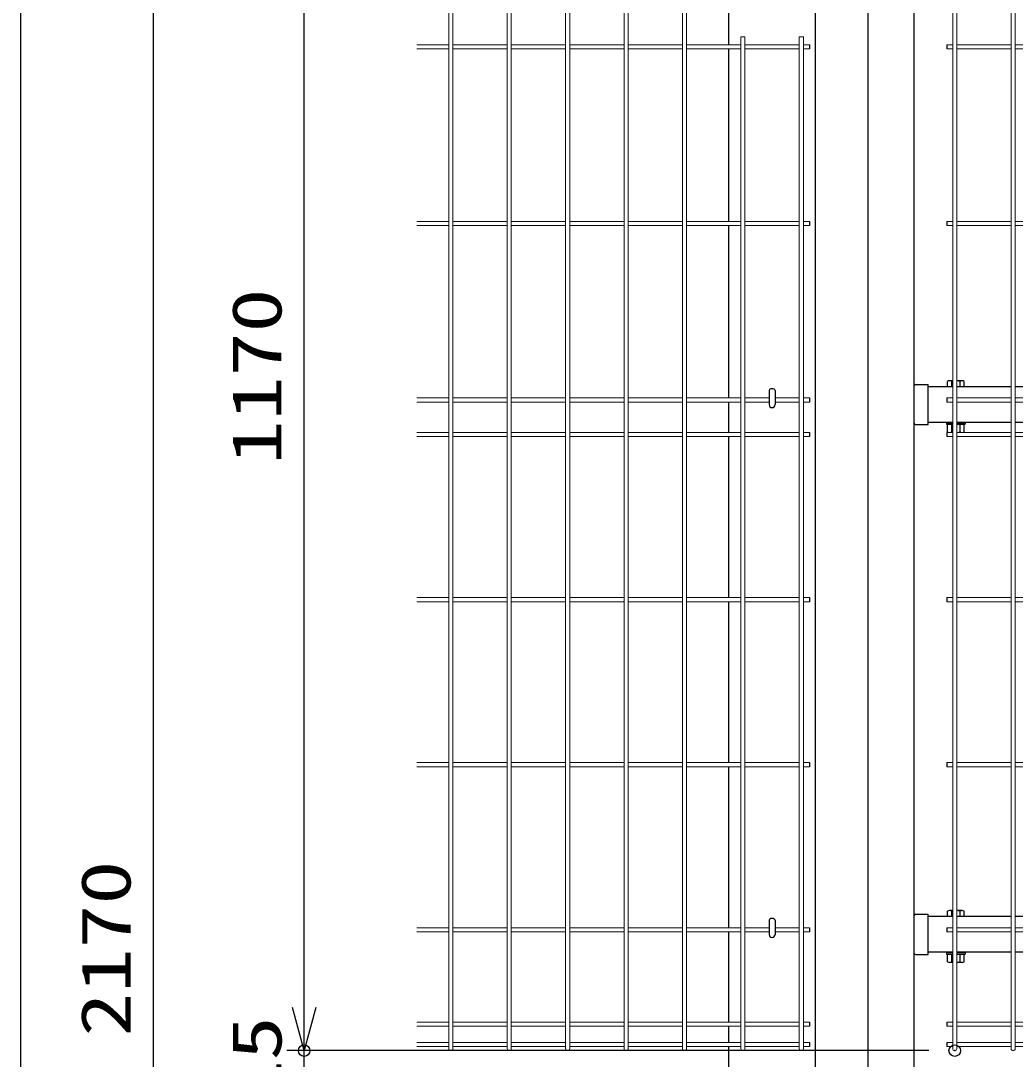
# Model space of a CAD drawing. Units: millimetres, scale not verified. Extents: x -6312 to 6312, y -4455 to 4455.
# Drawn here: x -122 to 742, y 85 to 988 of the extents above; entities that cross this region are included whole.
import ezdxf
from ezdxf.enums import TextEntityAlignment as Align

# ---------------------------------------------------------------- set-up
doc = ezdxf.new("R2010")
doc.units = ezdxf.units.MM
doc.header["$LTSCALE"] = 20
doc.header["$PDMODE"] = 32
doc.header["$PDSIZE"] = 10
doc.layers.add('0-2_0', color=7, linetype='Continuous', lineweight=25)
doc.layers.add('0-6_実線', color=7, linetype='Continuous', lineweight=25)
doc.layers.add('0-3_DEFPOINTS', color=7, linetype='Continuous')
doc.styles.add('ＭＳ ゴシック', font='')
doc.styles.get('ＭＳ ゴシック').set_extended_font_data('MS Gothic')

# ---------------------------------------------------------------- blocks, each defined once
blk = doc.blocks.new('_Open30')
at = {"layer": '0-2_0', "color": 2}
blk.add_line((0, 0), (-20, 0), dxfattribs=at)
blk.add_lwpolyline([(-20, 5.36), (0, 0), (-20, -5.36)], dxfattribs=at)

msp = doc.modelspace()

# ---------------------------------------------------------------- linework, layer by layer
at = {"layer": '0-2_0', "color": 4, "lineweight": 15}
for p, q in [((250.14, 1260.86), (250.14, 94.46)), ((253.74, 1260.86), (253.74, 94.46)), ((300.91, 1260.86), (300.91, 94.46)), ((304.51, 1260.86), (304.51, 94.46)), ((351.68, 1260.86), (351.68, 94.46)), ((355.28, 1260.86), (355.28, 94.46)), ((402.45, 1260.86), (402.45, 94.46)), ((406.05, 1260.86), (406.05, 94.46)), ((453.21, 1260.86), (453.21, 94.46)), ((456.81, 1260.86), (456.81, 94.46)), ((688.07, 1260.86), (688.07, 94.46)), ((691.67, 1260.86), (691.67, 94.46)), ((738.84, 1260.86), (738.84, 94.46)), ((742.44, 1260.86), (742.44, 94.46)), ((222.46, 966.96), (250.14, 966.96)), ((253.74, 966.96), (300.91, 966.96)), ((304.51, 966.96), (351.68, 966.96)), ((355.28, 966.96), (402.45, 966.96)), ((406.05, 966.96), (453.21, 966.96)), ((456.81, 966.96), (503.98, 966.96)), ((503.98, 973.96), (507.58, 973.96)), ((503.98, 973.96), (503.98, 94.46)), ((507.58, 973.96), (507.58, 94.46)), ((507.58, 966.96), (554.75, 966.96)), ((554.75, 973.96), (558.35, 973.96)), ((554.75, 973.96), (554.75, 94.46)), ((558.35, 973.96), (558.35, 94.46)), ((558.35, 966.96), (563.55, 966.96)), ((688.07, 966.96), (682.87, 966.96)), ((738.84, 966.96), (691.67, 966.96)), ((789.61, 966.96), (742.44, 966.96)), ((222.46, 963.36), (250.14, 963.36)), ((253.74, 963.36), (300.91, 963.36)), ((304.51, 963.36), (351.68, 963.36)), ((355.28, 963.36), (402.45, 963.36)), ((406.05, 963.36), (453.21, 963.36)), ((456.81, 963.36), (503.98, 963.36)), ((507.58, 963.36), (554.75, 963.36)), ((558.35, 963.36), (563.55, 963.36)), ((688.07, 963.36), (682.87, 963.36)), ((738.84, 963.36), (691.67, 963.36)), ((789.61, 963.36), (742.44, 963.36)), ((222.46, 813.46), (250.14, 813.46)), ((253.74, 813.46), (300.91, 813.46)), ((304.51, 813.46), (351.68, 813.46)), ((355.28, 813.46), (402.45, 813.46)), ((406.05, 813.46), (453.21, 813.46)), ((456.81, 813.46), (503.98, 813.46)), ((507.58, 813.46), (554.75, 813.46)), ((558.35, 813.46), (563.55, 813.46)), ((688.07, 813.46), (682.87, 813.46)), ((738.84, 813.46), (691.67, 813.46)), ((789.61, 813.46), (742.44, 813.46)), ((222.46, 809.86), (250.14, 809.86)), ((253.74, 809.86), (300.91, 809.86)), ((304.51, 809.86), (351.68, 809.86)), ((355.28, 809.86), (402.45, 809.86)), ((406.05, 809.86), (453.21, 809.86)), ((456.81, 809.86), (503.98, 809.86)), ((507.58, 809.86), (554.75, 809.86)), ((558.35, 809.86), (563.55, 809.86)), ((688.07, 809.86), (682.87, 809.86)), ((738.84, 809.86), (691.67, 809.86)), ((789.61, 809.86), (742.44, 809.86)), ((222.46, 659.96), (250.14, 659.96)), ((253.74, 659.96), (300.91, 659.96)), ((304.51, 659.96), (351.68, 659.96)), ((355.28, 659.96), (402.45, 659.96)), ((406.05, 659.96), (453.21, 659.96)), ((456.81, 659.96), (503.98, 659.96)), ((507.58, 659.96), (528.55, 659.96)), ((533.75, 659.96), (554.75, 659.96)), ((558.35, 659.96), (563.55, 659.96)), ((688.07, 659.96), (682.87, 659.96)), ((738.84, 659.96), (691.67, 659.96)), ((789.61, 659.96), (742.44, 659.96)), ((222.46, 656.36), (250.14, 656.36)), ((253.74, 656.36), (300.91, 656.36)), ((304.51, 656.36), (351.68, 656.36)), ((355.28, 656.36), (402.45, 656.36)), ((406.05, 656.36), (453.21, 656.36)), ((456.81, 656.36), (503.98, 656.36)), ((507.58, 656.36), (528.55, 656.36)), ((533.75, 656.36), (554.75, 656.36)), ((558.35, 656.36), (563.55, 656.36)), ((688.07, 656.36), (682.87, 656.36)), ((738.84, 656.36), (691.67, 656.36)), ((789.61, 656.36), (742.44, 656.36)), ((222.46, 629.96), (250.14, 629.96)), ((222.46, 626.36), (250.14, 626.36)), ((253.74, 629.96), (300.91, 629.96)), ((253.74, 626.36), (300.91, 626.36)), ((304.51, 629.96), (351.68, 629.96)), ((304.51, 626.36), (351.68, 626.36)), ((355.28, 629.96), (402.45, 629.96)), ((355.28, 626.36), (402.45, 626.36)), ((406.05, 629.96), (453.21, 629.96)), ((406.05, 626.36), (453.21, 626.36)), ((456.81, 629.96), (503.98, 629.96)), ((456.81, 626.36), (503.98, 626.36)), ((507.58, 629.96), (554.75, 629.96)), ((507.58, 626.36), (554.75, 626.36)), ((558.35, 629.96), (563.55, 629.96)), ((558.35, 626.36), (563.55, 626.36)), ((688.07, 629.96), (682.87, 629.96)), ((688.07, 626.36), (682.87, 626.36)), ((738.84, 629.96), (691.67, 629.96)), ((738.84, 626.36), (691.67, 626.36)), ((789.61, 629.96), (742.44, 629.96)), ((789.61, 626.36), (742.44, 626.36)), ((222.46, 486.46), (250.14, 486.46)), ((222.46, 482.86), (250.14, 482.86)), ((253.74, 486.46), (300.91, 486.46)), ((253.74, 482.86), (300.91, 482.86)), ((304.51, 486.46), (351.68, 486.46)), ((304.51, 482.86), (351.68, 482.86)), ((355.28, 486.46), (402.45, 486.46)), ((355.28, 482.86), (402.45, 482.86)), ((406.05, 486.46), (453.21, 486.46)), ((406.05, 482.86), (453.21, 482.86)), ((456.81, 486.46), (503.98, 486.46)), ((456.81, 482.86), (503.98, 482.86)), ((507.58, 486.46), (554.75, 486.46)), ((507.58, 482.86), (554.75, 482.86)), ((558.35, 486.46), (563.55, 486.46)), ((558.35, 482.86), (563.55, 482.86)), ((688.07, 486.46), (682.87, 486.46)), ((688.07, 482.86), (682.87, 482.86)), ((738.84, 486.46), (691.67, 486.46)), ((738.84, 482.86), (691.67, 482.86)), ((789.61, 486.46), (742.44, 486.46)), ((789.61, 482.86), (742.44, 482.86)), ((222.46, 342.96), (250.14, 342.96)), ((222.46, 339.36), (250.14, 339.36)), ((253.74, 342.96), (300.91, 342.96)), ((253.74, 339.36), (300.91, 339.36)), ((304.51, 342.96), (351.68, 342.96)), ((304.51, 339.36), (351.68, 339.36)), ((355.28, 342.96), (402.45, 342.96)), ((355.28, 339.36), (402.45, 339.36)), ((406.05, 342.96), (453.21, 342.96)), ((406.05, 339.36), (453.21, 339.36)), ((456.81, 342.96), (503.98, 342.96)), ((456.81, 339.36), (503.98, 339.36)), ((507.58, 342.96), (554.75, 342.96)), ((507.58, 339.36), (554.75, 339.36)), ((558.35, 342.96), (563.55, 342.96)), ((558.35, 339.36), (563.55, 339.36)), ((688.07, 342.96), (682.87, 342.96)), ((688.07, 339.36), (682.87, 339.36)), ((738.84, 342.96), (691.67, 342.96)), ((738.84, 339.36), (691.67, 339.36)), ((789.61, 342.96), (742.44, 342.96)), ((789.61, 339.36), (742.44, 339.36)), ((222.46, 199.46), (250.14, 199.46)), ((253.74, 199.46), (300.91, 199.46)), ((304.51, 199.46), (351.68, 199.46)), ((355.28, 199.46), (402.45, 199.46)), ((406.05, 199.46), (453.21, 199.46)), ((456.81, 199.46), (503.98, 199.46)), ((507.58, 199.46), (528.55, 199.46)), ((533.75, 199.46), (554.75, 199.46)), ((558.35, 199.46), (563.55, 199.46)), ((688.07, 199.46), (682.87, 199.46)), ((738.84, 199.46), (691.67, 199.46)), ((789.61, 199.46), (742.44, 199.46)), ((222.46, 195.86), (250.14, 195.86)), ((253.74, 195.86), (300.91, 195.86)), ((304.51, 195.86), (351.68, 195.86)), ((355.28, 195.86), (402.45, 195.86)), ((406.05, 195.86), (453.21, 195.86)), ((456.81, 195.86), (503.98, 195.86)), ((507.58, 195.86), (528.55, 195.86)), ((533.75, 195.86), (554.75, 195.86)), ((558.35, 195.86), (563.55, 195.86)), ((688.07, 195.86), (682.87, 195.86)), ((738.84, 195.86), (691.67, 195.86)), ((789.61, 195.86), (742.44, 195.86)), ((222.46, 117.49), (250.14, 117.49)), ((253.74, 117.49), (300.91, 117.49)), ((304.51, 117.49), (351.68, 117.49)), ((355.28, 117.49), (402.45, 117.49)), ((406.05, 117.49), (453.21, 117.49)), ((456.81, 117.49), (503.98, 117.49)), ((507.58, 117.49), (554.75, 117.49)), ((558.35, 117.49), (563.55, 117.49)), ((688.07, 117.49), (682.87, 117.49)), ((738.84, 117.49), (691.67, 117.49)), ((789.61, 117.49), (742.44, 117.49)), ((222.46, 113.89), (250.14, 113.89)), ((253.74, 113.89), (300.91, 113.89)), ((304.51, 113.89), (351.68, 113.89)), ((355.28, 113.89), (402.45, 113.89)), ((406.05, 113.89), (453.21, 113.89)), ((456.81, 113.89), (503.98, 113.89)), ((507.58, 113.89), (554.75, 113.89)), ((558.35, 113.89), (563.55, 113.89)), ((688.07, 113.89), (682.87, 113.89)), ((738.84, 113.89), (691.67, 113.89)), ((789.61, 113.89), (742.44, 113.89)), ((222.46, 99.86), (250.14, 99.86)), ((253.74, 99.86), (300.91, 99.86)), ((304.51, 99.86), (351.68, 99.86)), ((355.28, 99.86), (402.45, 99.86)), ((406.05, 99.86), (453.21, 99.86)), ((456.81, 99.86), (503.98, 99.86)), ((507.58, 99.86), (554.75, 99.86)), ((558.35, 99.86), (563.55, 99.86)), ((688.07, 99.86), (682.87, 99.86)), ((738.84, 99.86), (691.67, 99.86)), ((789.61, 99.86), (742.44, 99.86)), ((222.46, 96.26), (250.14, 96.26)), ((253.74, 96.26), (300.91, 96.26)), ((304.51, 96.26), (351.68, 96.26)), ((355.28, 96.26), (402.45, 96.26)), ((406.05, 96.26), (453.21, 96.26)), ((456.81, 96.26), (503.98, 96.26)), ((507.58, 96.26), (554.75, 96.26)), ((558.35, 96.26), (563.55, 96.26)), ((688.07, 96.26), (682.87, 96.26)), ((738.84, 96.26), (691.67, 96.26)), ((789.61, 96.26), (742.44, 96.26))]:
    msp.add_line(p, q, dxfattribs=at)
at = {"layer": '0-2_0', "color": 2}
for p, q in [((-121.83, -899.84), (-121.83, 1225.16)), ((-6.78, 1225.16), (-6.78, -869.8)), ((124.41, 130.16), (124.41, 1225.16)), ((124.41, 130.16), (124.41, 167.66)), ((124.41, 77.7), (124.41, 92.66))]:
    msp.add_line(p, q, dxfattribs=at)
at = {"layer": '0-2_0'}
for p, q in [((654.65, -907.3), (654.65, 1174.7)), ((493.65, 966.96), (493.65, 1116.86)), ((614.65, -672.3), (614.65, 1089.67)), ((568.65, 1036.67), (568.65, -725.3)), ((493.65, 813.46), (493.65, 963.36)), ((493.65, 659.96), (493.65, 809.86)), ((654.65, 637.95), (654.65, 670.45)), ((655.85, 671.65), (666.65, 671.65)), ((688.07, 669.7), (666.65, 669.7)), ((683.58, 669.7), (683.58, 674.38)), ((688.07, 669.7), (683.58, 669.7)), ((688.07, 674.92), (685.4, 674.92)), ((687.22, 669.7), (687.22, 674.38)), ((696.31, 674.92), (691.67, 674.92)), ((738.84, 669.7), (691.67, 669.7)), ((698.13, 669.7), (691.67, 669.7)), ((694.49, 669.7), (694.49, 674.38)), ((698.13, 669.7), (698.13, 674.38)), ((789.61, 669.7), (742.44, 669.7)), ((528.55, 666.44), (528.55, 654.16)), ((533.75, 666.44), (533.75, 654.16)), ((493.65, 629.96), (493.65, 656.36)), ((688.07, 638.7), (666.65, 638.7)), ((688.07, 637.1), (683.58, 637.1)), ((683.58, 630.31), (683.58, 637.1)), ((687.22, 630.31), (687.22, 637.1)), ((738.84, 638.7), (691.67, 638.7)), ((698.13, 637.1), (691.67, 637.1)), ((694.49, 630.31), (694.49, 637.1)), ((698.13, 630.31), (698.13, 637.1)), ((789.61, 638.7), (742.44, 638.7)), ((493.65, 486.46), (493.65, 626.36)), ((493.65, 342.96), (493.65, 482.86)), ((493.65, 199.46), (493.65, 339.36)), ((654.65, 177.45), (654.65, 209.95)), ((655.85, 211.15), (666.65, 211.15)), ((688.07, 209.2), (666.65, 209.2)), ((683.58, 209.2), (683.58, 213.88)), ((688.07, 209.2), (683.58, 209.2)), ((688.07, 214.42), (685.4, 214.42)), ((687.22, 209.2), (687.22, 213.88)), ((696.31, 214.42), (691.67, 214.42)), ((738.84, 209.2), (691.67, 209.2)), ((698.13, 209.2), (691.67, 209.2)), ((694.49, 209.2), (694.49, 213.88)), ((698.13, 209.2), (698.13, 213.88)), ((789.61, 209.2), (742.44, 209.2)), ((528.55, 205.94), (528.55, 193.66)), ((533.75, 205.94), (533.75, 193.66)), ((493.65, 117.49), (493.65, 195.86)), ((688.07, 178.2), (666.65, 178.2)), ((688.07, 176.6), (683.58, 176.6)), ((683.58, 169.81), (683.58, 176.6)), ((687.22, 169.81), (687.22, 176.6)), ((738.84, 178.2), (691.67, 178.2)), ((698.13, 176.6), (691.67, 176.6)), ((694.49, 169.81), (694.49, 176.6)), ((698.13, 169.81), (698.13, 176.6)), ((789.61, 178.2), (742.44, 178.2)), ((688.07, 169.27), (685.4, 169.27)), ((696.31, 169.27), (691.67, 169.27)), ((493.65, 99.86), (493.65, 113.89)), ((493.65, 74.06), (493.65, 96.26))]:
    msp.add_line(p, q, dxfattribs=at)
at = {"layer": '0-2_0', "color": 4}
for p, q in [((563.55, 966.96), (563.55, 963.36)), ((682.87, 966.96), (682.87, 963.36)), ((563.55, 813.46), (563.55, 809.86)), ((682.87, 813.46), (682.87, 809.86)), ((563.55, 659.96), (563.55, 656.36)), ((682.87, 659.96), (682.87, 656.36)), ((563.55, 629.96), (563.55, 626.36)), ((682.87, 629.96), (682.87, 626.36)), ((563.55, 486.46), (563.55, 482.86)), ((682.87, 486.46), (682.87, 482.86)), ((563.55, 342.96), (563.55, 339.36)), ((682.87, 342.96), (682.87, 339.36)), ((563.55, 199.46), (563.55, 195.86)), ((682.87, 199.46), (682.87, 195.86)), ((563.55, 117.49), (563.55, 113.89)), ((682.87, 117.49), (682.87, 113.89)), ((563.55, 99.86), (563.55, 96.26)), ((682.87, 99.86), (682.87, 96.26))]:
    msp.add_line(p, q, dxfattribs=at)
at = {"layer": '0-2_0', "color": 1}
msp.add_line((667.37, 92.66), (109.41, 92.66), dxfattribs=at)
msp.add_line((667.37, 92.66), (109.41, 92.66), dxfattribs=at)
at = {"layer": '0-2_0'}
for points in [[(655.85, 636.75), (666.65, 636.75), (666.65, 671.65)], [(655.85, 176.25), (666.65, 176.25), (666.65, 211.15)]]:
    msp.add_lwpolyline(points, dxfattribs=at)
for centre, radius, start, end in [((655.85, 670.45), 1.2, 90, 180), ((685.4, 671.57), 3.35, 57.13278, 122.86722), ((690.85, 662.32), 12.6, 102.7677, 106.77865), ((690.85, 662.32), 12.6, 73.22135, 86.2874), ((696.31, 671.57), 3.35, 57.13278, 122.86722), ((531.15, 654.16), 2.6, 180, 0), ((655.85, 637.95), 1.2, 180, 270), ((685.4, 633.13), 3.35, 237.13278, 250.72922), ((685.4, 633.13), 3.35, 289.27078, 302.86722), ((690.85, 642.37), 12.6, 253.22135, 257.2323), ((690.85, 642.37), 12.6, 279.90372, 286.77865), ((696.31, 633.13), 3.35, 237.13278, 250.72922), ((696.31, 633.13), 3.35, 289.27078, 302.86722), ((655.85, 209.95), 1.2, 90, 180), ((685.4, 211.07), 3.35, 57.13278, 122.86722), ((690.85, 201.82), 12.6, 102.7677, 106.77865), ((690.85, 201.82), 12.6, 73.22135, 86.2874), ((696.31, 211.07), 3.35, 57.13278, 122.86722), ((531.15, 193.66), 2.6, 180, 0), ((655.85, 177.45), 1.2, 180, 270), ((685.4, 172.63), 3.35, 237.13278, 302.86722), ((690.85, 181.87), 12.6, 253.22135, 257.2323), ((690.85, 181.87), 12.6, 273.7126, 286.77865), ((696.31, 172.63), 3.35, 237.13278, 302.86722)]:
    msp.add_arc(centre, radius, start, end, dxfattribs=at)
at = {"layer": '0-2_0', "color": 4, "lineweight": 15}
for centre in [(251.94, 94.46), (302.71, 94.46), (353.48, 94.46), (404.25, 94.46), (455.01, 94.46), (505.78, 94.46), (556.55, 94.46), (689.87, 94.46), (740.64, 94.46)]:
    msp.add_arc(centre, 1.8, 180, 0, dxfattribs=at)
at = {"layer": '0-2_0'}
for centre in [(531.15, 666.44), (531.15, 205.94)]:
    msp.add_ellipse(centre, major_axis=(-2.6, 0), ratio=0.601815, start_param=3.141593, end_param=6.283185, dxfattribs=at)
at = {"layer": '0-3_DEFPOINTS'}
for p in [(124.41, 92.66), (689.87, 92.66)]:
    msp.add_point(p, dxfattribs=at)
at = {"layer": '0-6_実線'}
for p, q in [((682.85, 638.7), (682.85, 637.1)), ((682.85, 638.7), (688.07, 638.7)), ((682.85, 637.1), (688.07, 637.1)), ((691.67, 638.7), (698.85, 638.7)), ((691.67, 637.1), (698.85, 637.1)), ((698.85, 638.7), (698.85, 637.1)), ((682.85, 178.2), (682.85, 176.6)), ((682.85, 178.2), (688.07, 178.2)), ((682.85, 176.6), (688.07, 176.6)), ((691.67, 178.2), (698.85, 178.2)), ((691.67, 176.6), (698.85, 176.6)), ((698.85, 178.2), (698.85, 176.6))]:
    msp.add_line(p, q, dxfattribs=at)

# ---------------------------------------------------------------- block references
at = {"layer": '0-2_0', "xscale": 1.875, "yscale": 1.875, "rotation": 270}
msp.add_blockref('_Open30', (124.41, 92.66), dxfattribs=at)
msp.add_blockref('_Open30', (124.41, 92.66), dxfattribs=at)

# ---------------------------------------------------------------- texts
at = {"layer": '0-2_0', "color": 3, "style": 'ＭＳ ゴシック', "width": 1.3}
for s, p in [('1170', (117.73, 602.07)), ('2170', (-13.45, 104.82)), ('15', (117.73, 46.02))]:
    msp.add_text(s, height=43.26, rotation=90, dxfattribs=at).set_placement(p, align=Align.BOTTOM_LEFT)

doc.saveas('drawing.dxf')
